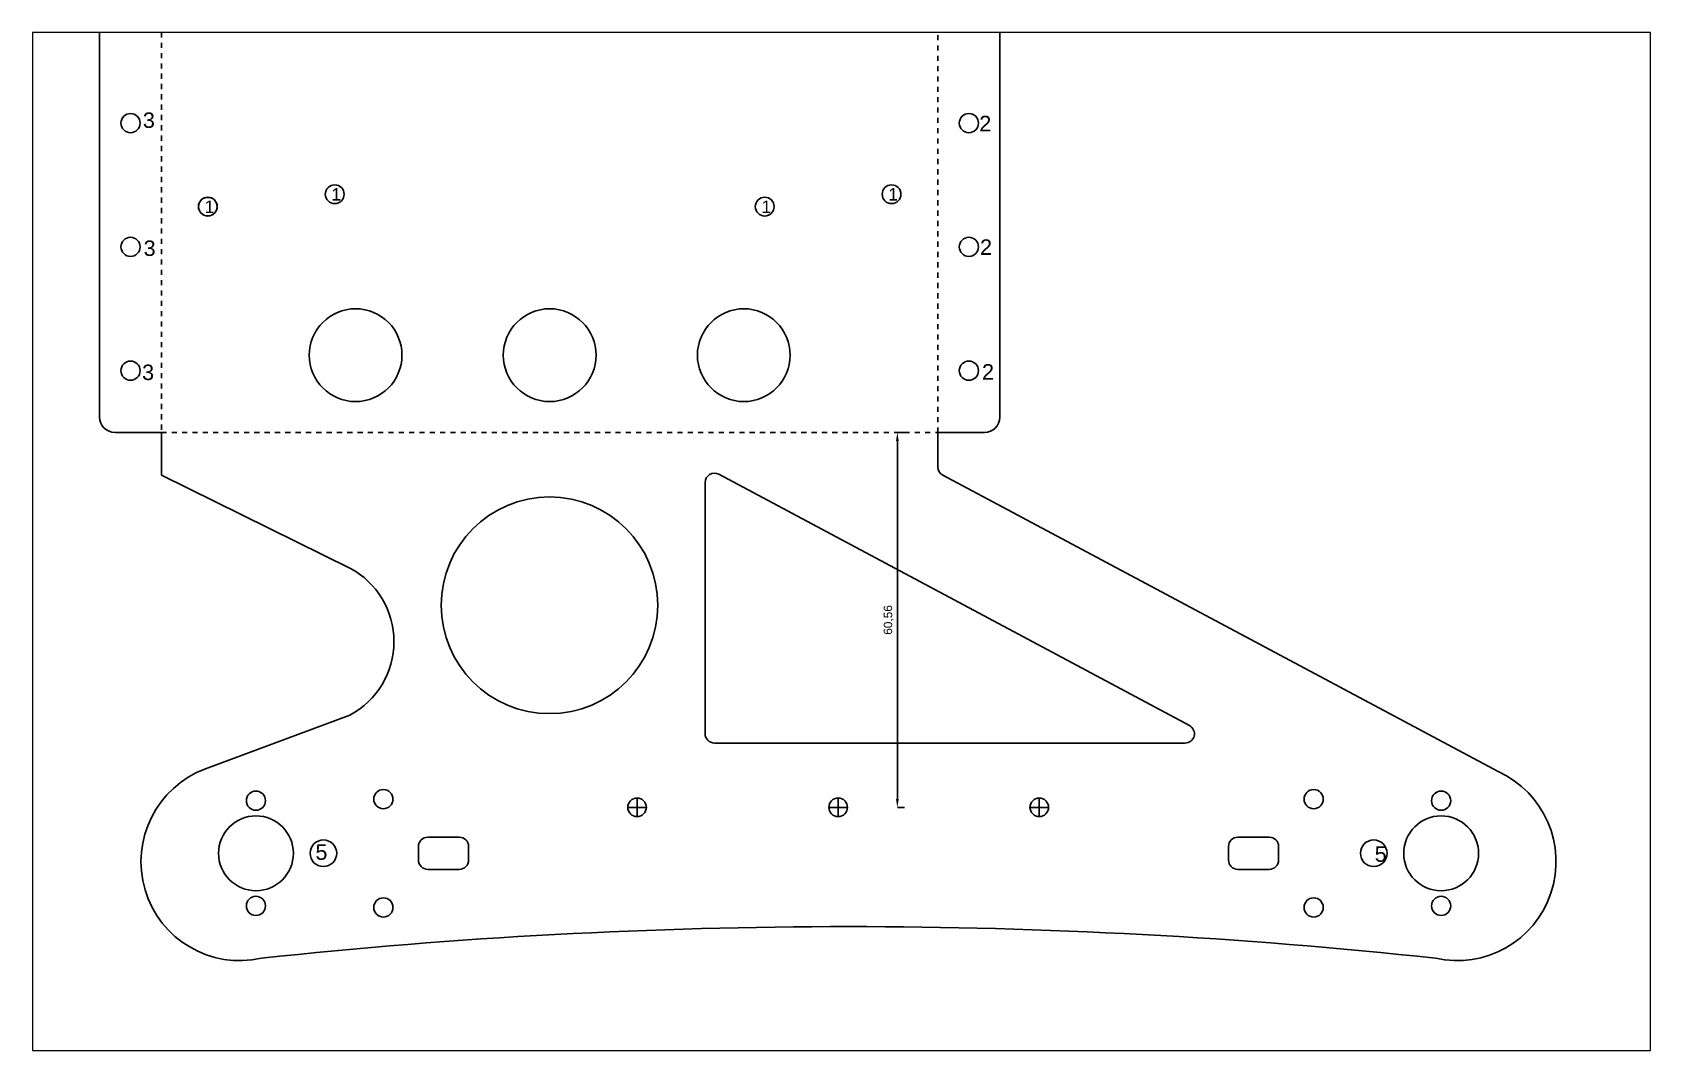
# Paper-space layout 'Presentación4' of a CAD drawing. Header units: millimetres. Extents: x 5 to 292, y 21 to 201.
# The model-space entities are those that its viewports show. They can reach past a viewport. Long polylines and large blocks are cut down to what shows.
import ezdxf

# ---------------------------------------------------------------- set-up
doc = ezdxf.new("R2010")
doc.units = ezdxf.units.MM
doc.linetypes.add('ACAD_ISO02W100', pattern=[15, 12, -3])
doc.linetypes.add('JIS_02_1.0', pattern=[2, 1, -1])
doc.layers.add('_u', color=5, linetype='Continuous')
doc.layers.add('Pliegues', color=7, linetype='JIS_02_1.0')
doc.layers.add('Chequeado', color=140, linetype='ACAD_ISO02W100', plot=False)
doc.styles.get("Standard").update_dxf_attribs({"font": 'arial.ttf'})
doc.dimstyles.new('ISO-25', dxfattribs={"dimtxt": 1.5, "dimasz": 1.5, "dimexe": 1.25, "dimexo": 20, "dimtad": 1, "dimtxsty": 'Standard', "dimcen": 2.5, "dimclrd": 256, "dimclre": 256, "dimclrt": 256, "dimadec": 0, "dimazin": 0, "dimtfac": 1, "dimtmove": 0, "dimatfit": 3, "dimfxl": 10, "dimfxlon": 1, "dimlwd": -1, "dimlwe": -1, "dimarcsym": 0})

# ---------------------------------------------------------------- blocks, each defined once
blk = doc.blocks.new('*D114')
at = {"layer": '_u', "transparency": 16777216}
for p, q in [((158.3, 130.36), (159.55, 130.36)), ((158.3, 65.54), (158.3, 128.86)), ((158.3, 64.04), (159.55, 64.04))]:
    blk.add_line(p, q, dxfattribs=at)
for points in [[(158.05, 128.86), (158.55, 128.86), (158.3, 130.36)], [(158.05, 65.54), (158.55, 65.54), (158.3, 64.04)]]:
    blk.add_solid(points, dxfattribs=at)
at = {"layer": 'Defpoints', "color": 0, "transparency": 16777216}
for p in [(147.82, 130.36), (158.3, 130.36), (147.82, 64.04)]:
    blk.add_point(p, dxfattribs=at)
at = {"layer": '_u', "transparency": 16777216, "insert": (156.77, 97.2), "char_height": 1.5, "attachment_point": 5, "rotation": 90}
blk.add_mtext('60,56', dxfattribs=at)

msp = doc.modelspace()

# ---------------------------------------------------------------- linework, layer by layer
for p, q in [((37867.61, 46069.9), (37867.61, 46184.9)), ((38013.11, 46069.9), (38013.11, 46184.9)), ((37877.61, 46067.4), (37870.11, 46067.4)), ((37877.61, 46067.4), (37877.61, 46060.51)), ((38003.11, 46067.4), (38003.11, 46061.83)), ((38003.11, 46067.4), (38010.61, 46067.4)), ((37908.07, 46045.5), (37877.61, 46060.51)), ((38043.77, 46020.06), (37967.68, 46060.65)), ((38093.64, 46012.63), (38003.9, 46060.5)), ((37965.47, 46018.73), (37965.47, 46059.33)), ((37908.07, 46021.74), (37884.73, 46013.07)), ((37966.97, 46017.23), (38043.06, 46017.23)), ((37954.48, 46006.84), (37954.48, 46008.34)), ((37986.98, 46008.34), (37986.98, 46005.34)), ((37986.98, 46006.84), (37986.98, 46008.34)), ((38019.48, 46008.34), (38019.48, 46005.34)), ((37952.98, 46006.84), (37955.98, 46006.84)), ((37954.48, 46006.84), (37954.48, 46005.34)), ((37985.48, 46006.84), (37988.48, 46006.84)), ((38017.98, 46006.84), (38020.98, 46006.84)), ((37923.2, 46002.02), (37920.65, 46002.02)), ((37923.2, 46002.02), (37925.7, 46002.02)), ((37925.7, 46002.02), (37925.75, 46002.02)), ((38051.61, 46002.02), (38051.56, 46002.02)), ((38054.11, 46002.02), (38051.61, 46002.02)), ((38054.11, 46002.02), (38056.66, 46002.02)), ((37919.15, 46000.47), (37919.15, 46000.52)), ((37919.15, 46000.47), (37919.15, 45998.37)), ((37927.25, 46000.47), (37927.25, 46000.52)), ((37927.25, 45998.37), (37927.25, 46000.47)), ((38050.06, 46000.47), (38050.06, 46000.52)), ((38050.06, 45998.37), (38050.06, 46000.47)), ((38058.16, 46000.47), (38058.16, 46000.52)), ((38058.16, 46000.47), (38058.16, 45998.37)), ((37919.15, 45998.37), (37919.15, 45998.32)), ((37920.7, 45996.82), (37920.65, 45996.82)), ((37920.7, 45996.82), (37923.2, 45996.82)), ((37923.2, 45996.82), (37925.75, 45996.82)), ((37927.25, 45998.37), (37927.25, 45998.32)), ((38050.06, 45998.37), (38050.06, 45998.32)), ((38054.11, 45996.82), (38051.56, 45996.82)), ((38056.61, 45996.82), (38054.11, 45996.82)), ((38056.61, 45996.82), (38056.66, 45996.82)), ((38058.16, 45998.37), (38058.16, 45998.32))]:
    msp.add_line(p, q)
for centre, radius in [((37872.61, 46117.4), 1.55), ((38008.11, 46117.4), 1.55), ((37905.61, 46105.9), 1.52), ((37995.61, 46105.9), 1.52), ((37885.11, 46103.9), 1.52), ((37885.11, 46103.9), 1.5), ((37975.11, 46103.9), 1.52), ((37872.61, 46097.4), 1.55), ((38008.11, 46097.4), 1.55), ((37908.98, 46079.9), 7.5), ((37940.36, 46079.9), 7.5), ((37971.73, 46079.9), 7.5), ((37872.61, 46077.4), 1.55), ((38008.11, 46077.4), 1.55), ((37940.33, 46039.49), 17.5), ((37892.88, 46007.92), 1.55), ((37913.48, 46008.17), 1.55), ((37954.48, 46006.84), 1.5), ((37986.98, 46006.84), 1.5), ((38019.48, 46006.84), 1.5), ((38063.83, 46008.17), 1.55), ((38084.43, 46007.92), 1.55), ((37892.88, 45999.42), 6.05), ((38084.43, 45999.42), 6.05), ((37903.78, 45999.42), 2.15), ((38073.53, 45999.42), 2.15), ((37892.88, 45990.92), 1.55), ((37913.48, 45990.67), 1.55), ((38063.83, 45990.67), 1.55), ((38084.43, 45990.92), 1.55)]:
    msp.add_circle(centre, radius)
for centre, radius, start, end in [((37870.11, 46069.9), 2.5, 180, 270), ((38010.61, 46069.9), 2.5, 270, 0), ((37966.97, 46059.33), 1.5, 61.9204, 180), ((38004.61, 46061.83), 1.5, 180, 241.9204), ((37901.7, 46033.62), 13.48, 298.1893, 61.8107), ((37966.97, 46018.73), 1.5, 180, 270), ((38043.06, 46018.73), 1.5, 270, 61.9204), ((37890.3, 45998.07), 16, 110.3928, 282.5678), ((38087, 45998.07), 16, 257.4322, 65.5107), ((37920.65, 46000.52), 1.5, 90, 180), ((37925.75, 46000.52), 1.5, 0, 90), ((38051.56, 46000.52), 1.5, 90, 180), ((38056.66, 46000.52), 1.5, 0, 90), ((37920.65, 45998.32), 1.5, 180, 270), ((37925.75, 45998.32), 1.5, 270, 0), ((38051.56, 45998.32), 1.5, 180, 270), ((38056.66, 45998.32), 1.5, 270, 0), ((37988.65, 45104.93), 882.64, 83.82981, 96.17019)]:
    msp.add_arc(centre, radius, start, end)
at = {"layer": 'Pliegues'}
for p, q in [((37877.61, 46187.4), (37877.61, 46067.4)), ((38003.11, 46067.4), (38003.11, 46187.4)), ((37877.61, 46067.4), (38003.11, 46067.4))]:
    msp.add_line(p, q, dxfattribs=at)

# ---------------------------------------------------------------- texts
at = {"layer": 'Chequeado', "attachment_point": 1}
for s, width, insert, char_height in [('3', 4.9544, (37874.61, 46119.12), 2.5), ('2', 4.9544, (38009.78, 46118.58), 2.5), ('1', 5.1986, (37905.09, 46106.89), 2), ('1', 5.1986, (37995.09, 46106.89), 2), ('1', 5.1986, (37884.59, 46104.89), 2), ('1', 5.1986, (37974.59, 46104.89), 2), ('3', 4.9544, (37874.73, 46098.43), 2.5), ('2', 4.9544, (38009.91, 46098.61), 2.5), ('3', 4.9544, (37874.48, 46078.38), 2.5), ('2', 4.9544, (38010.22, 46078.46), 2.5), ('5', 4.9544, (37902.5, 46000.86), 2.5), ('5', 4.9544, (38073.69, 46000.54), 2.5)]:
    msp.add_mtext_dynamic_manual_height_columns(s, width=width, gutter_width=12.5, heights=[0], dxfattribs=dict(at, insert=insert, char_height=char_height))

psp = doc.layouts.new('Presentación4')

# ---------------------------------------------------------------- dimensions: what is measured, and where the dimension line sits
at = {"layer": '_u'}
dim = psp.add_linear_dim(base=(158.3, 130.364), p1=(147.821, 64.043), p2=(147.821, 130.364), angle=90, dimstyle='ISO-25', override={"dimlfac": -0.91318}, dxfattribs=at)
dim.commit()
dim.dimension.update_dxf_attribs({"geometry": '*D114', "text_midpoint": (156.773, 97.203)})

# ---------------------------------------------------------------- viewports
at = {"layer": '0'}
psp.add_viewport(center=(148.414, 111.082), size=(286.404, 180.16064), view_center_point=(37987.517, 46049.795), view_height=164.51912, dxfattribs=at)

doc.saveas('drawing.dxf')
